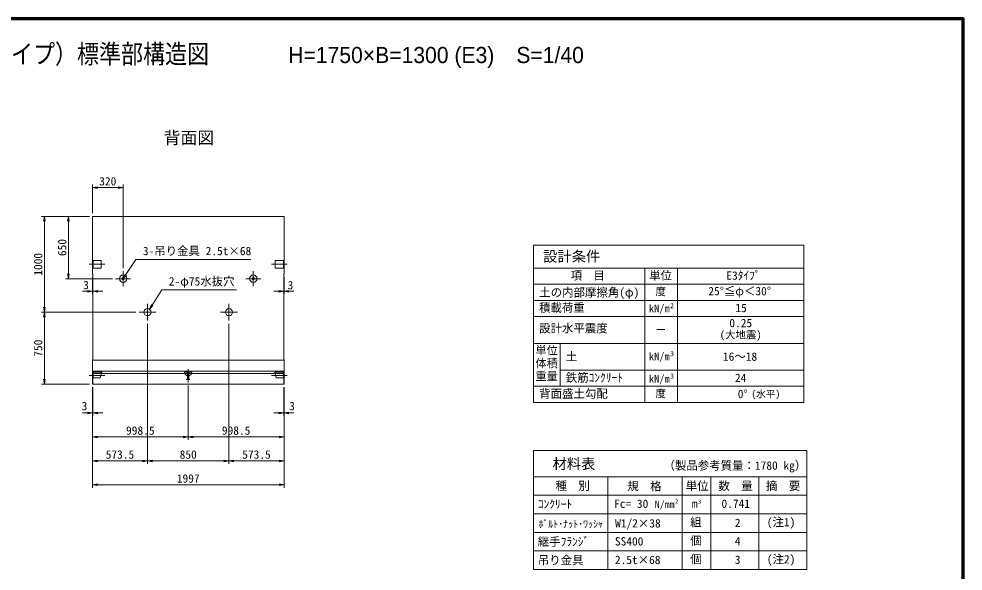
# Model space of a CAD drawing. Units: millimetres at full size, sheet at 1:40. Extents: x 141688 to 157488, y 10657 to 21690.
# Drawn here: x 147645 to 157488, y 15930 to 21690 of the extents above; entities that cross this region are included whole.
import ezdxf
from ezdxf.enums import TextEntityAlignment as Align

# ---------------------------------------------------------------- set-up
doc = ezdxf.new("R2010")
doc.units = ezdxf.units.MM
doc.header["$LTSCALE"] = 40
doc.linetypes.add('CHAIN', pattern=[18.5, 12, -1.5, 3.5, -1.5])
doc.linetypes.add('DASHED', pattern=[7.5, 6, -1.5])
for name, color, linetype, lineweight in [('01図枠', 1, 'Continuous', 70), ('中心', 6, 'CHAIN', 9), ('外形線', 7, 'Continuous', 13), ('寸法', 2, 'Continuous', 9), ('細線', 4, 'Continuous', 9)]:
    doc.layers.add(name, color=color, linetype=linetype, lineweight=lineweight)
doc.layers.add('文字', color=7, linetype='Continuous')
doc.styles.add('ＭＳ ゴシック', font='')
doc.styles.add('ＭＳ Ｐゴシック', font='')
doc.styles.get('ＭＳ ゴシック').set_extended_font_data('MS Gothic')
doc.styles.get('ＭＳ Ｐゴシック').set_extended_font_data('MS PGothic')

# ---------------------------------------------------------------- blocks, each defined once
blk = doc.blocks.new('open_arrow')
at = {"color": 0, "linetype": 'Continuous', "lineweight": -2}
blk.add_lwpolyline([(7.5, 1.25), (0, 0), (7.5, -1.25)], dxfattribs=at)

msp = doc.modelspace()

# ---------------------------------------------------------------- linework, layer by layer
at = {"layer": '01図枠'}
msp.add_lwpolyline([(141687.54, 10809.99), (157487.54, 10809.99), (157487.54, 21689.99), (141687.54, 21689.99)], close=True, dxfattribs=at)
at = {"layer": '中心'}
for p, q in [((148542.44, 19130.48), (148377.44, 19130.48)), ((150277.44, 19130.48), (150442.44, 19130.48)), ((148731.44, 19058.98), (148731.44, 18901.98)), ((150088.44, 19058.98), (150088.44, 18901.98)), ((148809.94, 18980.48), (148652.94, 18980.48)), ((150009.94, 18980.48), (150166.94, 18980.48)), ((148984.94, 18542.98), (148984.94, 18717.98)), ((149834.94, 18542.98), (149834.94, 18717.98)), ((148897.44, 18630.48), (149072.44, 18630.48)), ((149747.44, 18630.48), (149922.44, 18630.48)), ((149409.94, 18036.7), (149409.94, 17897.7)), ((148542.44, 17970.33), (148377.44, 17970.33)), ((150277.44, 17970.33), (150442.44, 17970.33))]:
    msp.add_line(p, q, dxfattribs=at)
at = {"layer": '外形線'}
for p, q in [((148411.44, 19630.48), (150408.44, 19630.48)), ((148411.44, 19030.48), (148411.44, 19630.48)), ((150408.44, 19030.48), (150408.44, 19630.48)), ((148411.44, 19030.48), (148414.44, 19027.48)), ((148414.44, 18133.48), (148414.44, 19027.48)), ((150408.44, 19030.48), (150405.44, 19027.48)), ((150405.44, 18133.48), (150405.44, 19027.48)), ((148411.44, 18130.48), (148414.44, 18133.48)), ((148411.44, 18130.48), (148411.44, 17880.48)), ((150408.44, 18130.48), (150405.44, 18133.48)), ((150408.44, 18130.48), (150408.44, 17880.48)), ((148411.44, 17990.48), (150408.44, 17990.48)), ((148411.44, 17880.48), (150408.44, 17880.48))]:
    msp.add_line(p, q, dxfattribs=at)
for centre in [(148984.94, 18630.48), (149834.94, 18630.48)]:
    msp.add_circle(centre, 37.5, dxfattribs=at)
at = {"layer": '寸法'}
for p, q in [((148411.44, 19662.48), (148411.44, 19962.48)), ((148731.44, 19930.48), (148411.44, 19930.48)), ((148731.44, 19090.98), (148731.44, 19962.48)), ((148379.44, 19630.48), (147879.44, 19630.48)), ((147911.44, 18630.48), (147911.44, 19630.48)), ((148379.44, 19630.48), (148129.44, 19630.48)), ((148161.44, 19630.48), (148161.44, 18980.48)), ((148411.44, 18998.48), (148411.44, 18818.06)), ((150408.44, 18998.48), (150408.44, 18818.06)), ((148620.94, 18980.48), (148129.44, 18980.48)), ((148414.44, 18995.48), (148414.44, 18818.06)), ((150405.44, 18995.48), (150405.44, 18818.06)), ((148307.44, 18850.06), (148518.44, 18850.06)), ((150512.44, 18850.06), (150301.44, 18850.06)), ((148865.44, 18630.48), (147879.44, 18630.48)), ((148865.44, 18630.48), (147879.44, 18630.48)), ((147911.44, 17880.48), (147911.44, 18630.48)), ((148984.94, 18510.98), (148984.94, 17048.48)), ((148984.94, 18510.98), (148984.94, 17048.48)), ((149834.94, 18510.98), (149834.94, 17048.48)), ((149834.94, 18510.98), (149834.94, 17048.48)), ((148379.44, 17880.48), (147879.44, 17880.48)), ((148411.44, 17848.48), (148411.44, 16798.48)), ((148411.44, 17848.48), (148411.44, 17048.48)), ((148411.44, 17848.48), (148411.44, 17298.48)), ((148411.44, 17848.48), (148411.44, 17548.48)), ((148414.44, 17848.48), (148414.44, 17548.48)), ((149409.94, 17865.7), (149409.94, 17298.48)), ((149409.94, 17865.7), (149409.94, 17298.48)), ((150405.44, 17848.48), (150405.44, 17548.48)), ((150408.44, 17848.48), (150408.44, 16798.48)), ((150408.44, 17848.48), (150408.44, 17048.48)), ((150408.44, 17848.48), (150408.44, 17298.48)), ((150408.44, 17848.48), (150408.44, 17548.48)), ((148518.44, 17580.48), (148307.44, 17580.48)), ((150301.44, 17580.48), (150512.44, 17580.48)), ((148411.44, 17330.48), (149409.94, 17330.48)), ((149409.94, 17330.48), (150408.44, 17330.48)), ((148411.44, 17080.48), (148984.94, 17080.48)), ((148984.94, 17080.48), (149834.94, 17080.48)), ((149834.94, 17080.48), (150408.44, 17080.48)), ((148411.44, 16830.48), (150408.44, 16830.48))]:
    msp.add_line(p, q, dxfattribs=at)
at = {"layer": '寸法', "color": 3}
for p, q in [((153008.66, 17858.01), (153008.66, 19329.39)), ((153008.66, 19329.39), (155828.66, 19329.39)), ((155828.66, 17690.01), (155828.66, 19329.39)), ((153008.66, 17690.01), (153008.66, 19090.01)), ((153008.66, 19090.01), (155828.66, 19090.01)), ((154168.66, 17690.01), (154168.66, 19090.01)), ((154508.66, 17690.01), (154508.66, 19090.01)), ((153008.66, 18922.01), (155828.66, 18922.01)), ((153008.66, 18754.01), (155828.66, 18754.01)), ((153008.66, 18586.01), (155828.66, 18586.01)), ((153008.66, 18306.01), (155828.66, 18306.01)), ((153288.66, 17858.01), (153288.66, 18306.01)), ((153288.66, 18026.01), (155828.66, 18026.01)), ((153008.66, 17858.01), (155828.66, 17858.01)), ((153008.66, 17690.01), (155828.66, 17690.01)), ((153008.66, 15947.75), (153008.66, 17190.01)), ((153008.66, 17190.01), (155858.66, 17190.01)), ((155858.66, 15947.75), (155858.66, 17190.01)), ((153008.66, 16914.63), (155858.66, 16914.63)), ((153783.66, 15947.75), (153783.66, 16914.63)), ((154558.66, 15947.75), (154558.66, 16914.63)), ((154858.66, 15947.75), (154858.66, 16914.63)), ((154858.66, 16141.13), (154858.66, 16914.63)), ((155358.66, 15947.75), (155358.66, 16914.63)), ((153008.66, 16721.26), (155858.66, 16721.26)), ((153008.66, 16527.88), (155858.66, 16527.88)), ((153008.66, 16334.51), (155858.66, 16334.51)), ((153008.66, 16141.13), (155858.66, 16141.13)), ((153008.66, 15947.75), (155858.66, 15947.75))]:
    msp.add_line(p, q, dxfattribs=at)
at = {"layer": '寸法', "color": 3, "linetype": 'DASHED'}
for p, q in [((149371.44, 18006.7), (149448.44, 18006.7)), ((149392.44, 17927.7), (149402.94, 17935.36)), ((149427.44, 17927.7), (149392.44, 17927.7)), ((149397.44, 17995.7), (149422.44, 17995.7)), ((149397.44, 17987.36), (149397.44, 17995.7)), ((149422.44, 17987.36), (149397.44, 17987.36)), ((149402.94, 17987.36), (149402.94, 17935.36)), ((149402.94, 17935.36), (149416.94, 17935.36)), ((149416.94, 17987.36), (149416.94, 17935.36)), ((149416.94, 17935.36), (149427.44, 17927.7)), ((149422.44, 17995.7), (149422.44, 17987.36))]:
    msp.add_line(p, q, dxfattribs=at)
at = {"layer": '寸法'}
for points in [[(148731.44, 18980.48), (148760.39, 19023.67), (148864.77, 19179.42), (150061.31, 19179.42)], [(149006.52, 18661.15), (149034.52, 18704.96), (149135.53, 18862.98), (149913.18, 18862.98)]]:
    msp.add_lwpolyline(points, dxfattribs=at)
at = {"layer": '寸法', "color": 3}
for centre, radius in [((148731.44, 18980.48), 38.5), ((150088.44, 18980.48), 38.5), ((148731.44, 18980.48), 12.5), ((150088.44, 18980.48), 12.5)]:
    msp.add_circle(centre, radius, dxfattribs=at)
at = {"layer": '寸法', "color": 3, "linetype": 'DASHED'}
msp.add_arc((149409.94, 18006.7), 38.5, 180, 0, dxfattribs=at)
at = {"layer": '細線'}
for p, q in [((148417.44, 19090.48), (148417.44, 19170.48)), ((148502.44, 19170.48), (148417.44, 19170.48)), ((148502.44, 19090.48), (148502.44, 19170.48)), ((150317.44, 19090.48), (150317.44, 19170.48)), ((150317.44, 19170.48), (150402.44, 19170.48)), ((150402.44, 19090.48), (150402.44, 19170.48)), ((148502.44, 19090.48), (148417.44, 19090.48)), ((150317.44, 19090.48), (150402.44, 19090.48)), ((148411.44, 18130.48), (150408.44, 18130.48)), ((150408.44, 18017.51), (148411.44, 18017.51)), ((148414.44, 17880.48), (148414.44, 17990.48)), ((150405.44, 17880.48), (150405.44, 17990.48))]:
    msp.add_line(p, q, dxfattribs=at)
at = {"layer": '細線', "linetype": 'DASHED'}
for p, q in [((148417.44, 17945.33), (148417.44, 18005.33)), ((148417.44, 18005.33), (148508.44, 18005.33)), ((148417.44, 17945.33), (148493.44, 17945.33)), ((148493.44, 17945.33), (148508.44, 18005.33)), ((150326.44, 17945.33), (150311.44, 18005.33)), ((150402.44, 18005.33), (150311.44, 18005.33)), ((150402.44, 17945.33), (150326.44, 17945.33)), ((150402.44, 17945.33), (150402.44, 18005.33))]:
    msp.add_line(p, q, dxfattribs=at)

# ---------------------------------------------------------------- block references
at = {"layer": '寸法', "xscale": 6.93, "yscale": 6.93}
for p in [(148411.44, 19930.48), (148414.44, 18850.06), (150408.44, 18850.06), (148414.44, 17580.48), (150408.44, 17580.48), (148411.44, 17330.48), (149409.94, 17330.48), (148411.44, 17080.48), (148984.94, 17080.48), (149834.94, 17080.48), (148411.44, 16830.48)]:
    msp.add_blockref('open_arrow', p, dxfattribs=at)
for p, rotation in [((148731.44, 19930.48), 180), ((147911.44, 19630.48), 270), ((148161.44, 19630.48), 270), ((148161.44, 18980.48), 90), ((148731.44, 18980.48), 56.2), ((148411.44, 18850.06), 180), ((150405.44, 18850.06), 180), ((149006.52, 18661.15), 57.4), ((147911.44, 18630.48), 90), ((147911.44, 18630.48), 270), ((147911.44, 17880.48), 90), ((148411.44, 17580.48), 180), ((150405.44, 17580.48), 180), ((149409.94, 17330.48), 180), ((150408.44, 17330.48), 180), ((148984.94, 17080.48), 180), ((149834.94, 17080.48), 180), ((150408.44, 17080.48), 180), ((150408.44, 16830.48), 180)]:
    msp.add_blockref('open_arrow', p, dxfattribs=dict(at, rotation=rotation))

# ---------------------------------------------------------------- texts
at = {"layer": '寸法', "style": 'ＭＳ ゴシック'}
for s, p in [('320', (148571.44, 19996.48)), ('3', (148344.67, 18914.07)), ('3', (150475.22, 18912.58)), ('3', (148328.23, 17652.05)), ('3', (150491.65, 17652.05)), ('998.5', (148910.69, 17396.48)), ('998.5', (149909.19, 17396.48)), ('573.5', (148698.19, 17146.48)), ('850', (149409.94, 17146.48)), ('573.5', (150121.69, 17146.48)), ('1997', (149409.94, 16896.48))]:
    msp.add_text(s, height=87.35, dxfattribs=at).set_placement(p, align=Align.MIDDLE_CENTER)
for s, p in [('650', (148095.44, 19305.48)), ('1000', (147845.44, 19130.48)), ('750', (147845.44, 18255.48))]:
    msp.add_text(s, height=87.35, rotation=90, dxfattribs=at).set_placement(p, align=Align.MIDDLE_CENTER)
for s, p in [('3-吊り金具 2.5t×68', (148936.77, 19199.42)), ('2-φ75水抜穴', (149207.53, 18882.98))]:
    msp.add_text(s, height=87.35, dxfattribs=at).set_placement(p, align=Align.BOTTOM_LEFT)
at = {"layer": '寸法', "color": 3, "style": 'ＭＳ ゴシック'}
for s, height, p in [('設計条件', 109.2, (153109.63, 19125.26)), ('項\u3000目', 87.35, (153396.05, 18943.25)), ('単位', 87.35, (154215.25, 18943.25)), ('E3ﾀｲﾌﾟ', 87.35, (155019.33, 18943.25)), ('≦φ＜30°', 87.35, (154994.27, 18780.87)), ('土の内部摩擦角(φ)', 87.35, (153068.98, 18767.38)), ('度', 79.75, (154280.45, 18782.32)), ('25°', 87.35, (154831.68, 18780.87)), ('積載荷重', 87.35, (153067.08, 18607.38)), ('kN/m', 79.75, (154211.51, 18606.57)), ('2', 52.22, (154432.66, 18657.04)), ('15', 87.35, (155113.81, 18605.41)), ('設計水平震度', 87.35, (153067.94, 18393.07)), ('0.25', 87.35, (155050.66, 18448.02)), ('ー', 79.75, (154283.44, 18383.04)), ('(大地震)', 79.75, (154951.88, 18331.99)), ('土', 87.35, (153345.68, 18098.51)), ('kN/m', 79.75, (154211.94, 18106.51)), ('3', 52.22, (154433.08, 18156.99)), ('16～18', 87.35, (154983.92, 18097.86)), ('鉄筋ｺﾝｸﾘｰﾄ', 87.35, (153345.68, 17877.93)), ('kN/m', 79.75, (154211.94, 17873)), ('3', 52.22, (154433.08, 17923.47)), ('24', 87.35, (155109.14, 17876.46)), ('背面盛土勾配', 87.35, (153068.66, 17711.25)), ('度', 79.75, (154280.45, 17718.32)), ('0°', 87.35, (155138.56, 17708.27)), ('(水平)', 72.16, (155280.89, 17719.78)), ('材料表', 109.2, (153207.53, 16962.76)), ('種\u3000別', 87.35, (153238.94, 16749.92)), ('規\u3000格', 87.35, (153987.09, 16745.78)), ('単位', 87.35, (154596.29, 16748.98)), ('数\u3000量', 87.35, (154936.69, 16749.72)), ('摘\u3000要', 87.35, (155431.68, 16749.33)), ('ｺﾝｸﾘｰﾄ', 87.35, (153054.31, 16559.36)), ('Fc= 30', 87.35, (153849.08, 16563.19)), ('N/mm', 75.95, (154272.83, 16565.37)), ('2', 43.67, (154484.39, 16622.61)), ('m', 87.35, (154659.24, 16564.35)), ('3', 43.67, (154724.63, 16621.06)), ('ﾎﾞﾙﾄ･ﾅｯﾄ･ﾜｯｼｬ', 75.95, (153060.14, 16360.64)), ('W1/2×38', 87.35, (153859.85, 16359.28)), ('組', 87.35, (154641.34, 16370.97)), ('(注1)', 87.35, (155441.34, 16370.97)), ('継手ﾌﾗﾝｼﾞ', 87.35, (153054.09, 16167.38)), ('SS400', 87.35, (153857.64, 16171.17)), ('個 ', 87.35, (154642.67, 16177.6)), ('吊り金具', 87.35, (153054.09, 15974.01)), ('2.5t×68', 87.35, (153857.64, 15977.79)), ('個 ', 87.35, (154642.67, 15984.22)), ('(注2)', 87.35, (155441.34, 15984.22))]:
    msp.add_text(s, height=height, dxfattribs=at).set_placement(p, align=Align.BOTTOM_LEFT)
for s, p in [('単位', (153029.8, 18275.15)), ('体積', (153029.8, 18140.48)), ('重量', (153029.8, 18005.81))]:
    msp.add_text(s, height=85.24, dxfattribs=at).set_placement(p, align=Align.TOP_LEFT)
for s, p in [('（製品参考質量：1780 kg）', (155852.61, 16961.65)), ('0.741', (155265.9, 16563.67)), ('2', (155167.37, 16363.95)), ('4', (155167.11, 16172.95)), ('3', (155167.11, 15979.57))]:
    msp.add_text(s, height=87.35, dxfattribs=at).set_placement(p, align=Align.BOTTOM_RIGHT)
at = {"layer": '文字', "style": 'ＭＳ Ｐゴシック', "width": 0.85}
msp.add_text(' KLウォール3型（Eタイプ）標準部構造図\u3000\u3000\u3000\u3000\u3000\u3000\u3000\u3000\u3000\u3000\u3000\u3000\u3000\u3000 \u3000\u3000\u3000\u3000', height=197.9, dxfattribs=at).set_placement((149587.54, 21165.77), align=Align.BOTTOM_CENTER)
at = {"layer": '文字', "style": 'ＭＳ Ｐゴシック'}
msp.add_text('H=1750×B=1300 (E3)\u3000S=1/40', height=168.3, dxfattribs=at).set_placement((150452.6, 21178.44), align=Align.BOTTOM_LEFT)
msp.add_text(' 背面図 ', height=128.7, dxfattribs=at).set_placement((149417.59, 20347.73), align=Align.BOTTOM_CENTER)

doc.saveas('drawing.dxf')
